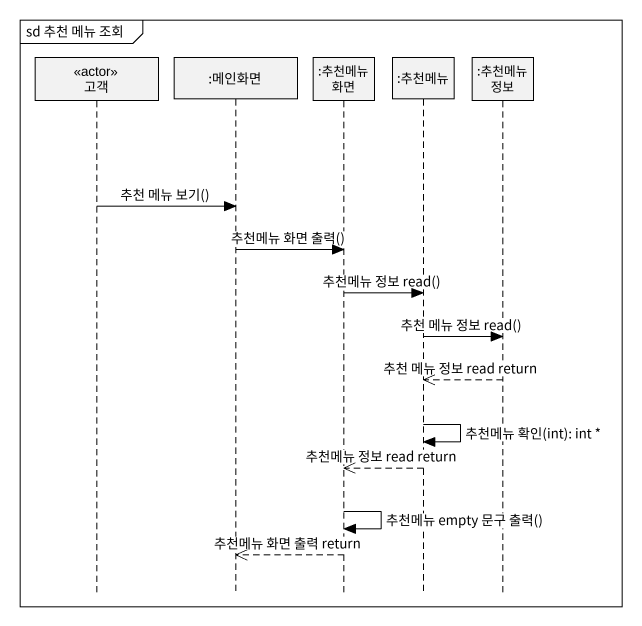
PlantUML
@startuml
mainframe sd 추천 메뉴 조회
hide footbox
participant 고객 <<actor>>
participant ":메인화면" as 메인화면
participant ":추천메뉴 화면" as 추천메뉴_화면
participant ":추천메뉴" as 추천메뉴
participant ":추천메뉴 정보" as 추천메뉴_정보

고객 -> 메인화면 : 추천 메뉴 보기()
메인화면 -> 추천메뉴_화면 : 추천메뉴 화면 출력()
추천메뉴_화면 -> 추천메뉴 : 추천메뉴 정보 read()
추천메뉴 -> 추천메뉴_정보 : 추천 메뉴 정보 read()
추천메뉴_정보 -->> 추천메뉴 : 추천 메뉴 정보 read return
추천메뉴 -> 추천메뉴 : 추천메뉴 확인(int): int *
추천메뉴 -->> 추천메뉴_화면 : 추천메뉴 정보 read return
추천메뉴_화면 -> 추천메뉴_화면 : 추천메뉴 empty 문구 출력()
추천메뉴_화면 -->> 메인화면 : 추천메뉴 화면 출력 return
@enduml
